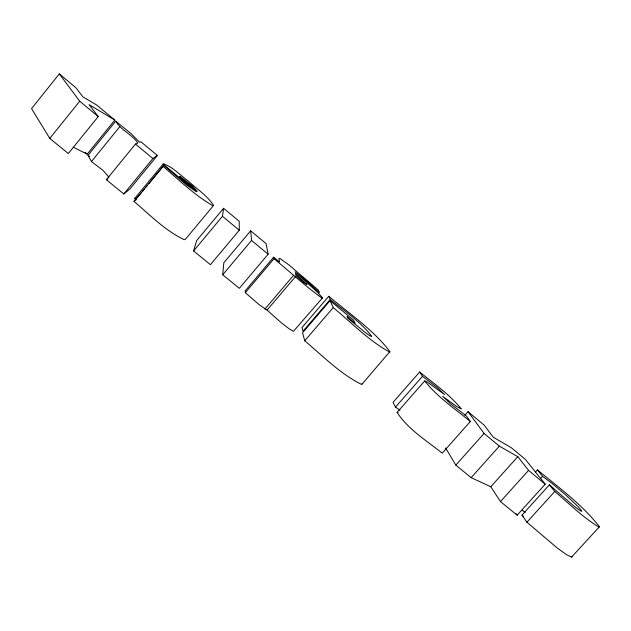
<?xml version="1.0" encoding="UTF-8"?>
<svg xmlns="http://www.w3.org/2000/svg" width="631" height="631" viewBox="0 0 631 631"><rect width="100%" height="100%" fill="white"/><g stroke="black" fill="none" stroke-linecap="round" stroke-linejoin="round"><path stroke-width="0.95" d="M222.727 274.761L223.808 262.811L250.657 230.812L266.093 243.653L268.128 254.198L239.33 288.32L222.727 274.761L251.556 240.45L250.657 230.812M330.234 299.473C344.439 311.107 360.743 321.66 371.738 336.386A20.224 1.696 40.8 0 1 365.428 332.64L348.004 318.379L347.097 316.573L355.158 323.269L353.534 320.154L330.068 300.648L302.541 332.782L304.749 340.795C322.859 356.065 339.991 373.599 361.255 384.279L362.091 384.09L389.926 351.538C373.173 329.713 349.7 313.891 328.767 296.278L301.981 327.568L303.014 331.259L330.234 299.473L328.767 296.278M193.575 250.957L222.475 216.307L223.587 208.277L239.212 221.284L239.267 230.244L210.407 264.697L193.575 250.957L196.675 240.569L223.587 208.277M362.091 384.09L362.297 383.309M114.81 120.079L96.74 105.046L82.882 96.866L75.925 87.733L59.298 73.906L31.55 108.603L49.778 138.418L68.329 153.554L98.239 116.569L89.066 104.62L114.81 120.079L87.173 154.153L73.188 147.141M49.778 138.418L79.719 101.212L59.298 73.906M109.021 177.248L103.137 170.512L91.448 161.575L88.001 155.344L115.718 121.176L131.035 133.591L139.632 142.298L140.894 141.762L157.379 155.471L129.828 189.079L123.818 193.985L106.355 179.725L135.452 144.073L137.866 143.048C131.918 134.269 121.034 130.349 115.718 121.176M91.448 161.575L119.669 126.831M123.818 193.985L152.876 158.531L157.379 155.471M136.154 199.869L134.632 198.631L163.319 163.815C172.878 166.844 180.103 175.205 188.188 180.979C196.659 188.961 207.299 195.515 213.57 205.438L185.419 239.275L184.268 239.709C165.18 230.654 149.973 214.974 134.017 201.407L163.815 165.448L187.06 185.348L196.415 191.8L163.027 164.06M141.462 192.652L134.017 201.407M142.709 191.138L144.57 188.874M145.808 187.36L147.055 185.845M148.916 183.582L163.815 165.448M273.657 257.172L245.246 290.804L245.309 292.697L259.333 304.836L267.063 310.089L281.442 322.891L289.4 329.011L293.415 331.346L322.583 297.816L317.18 291.948L295.032 271.843L306.311 280.716L319.483 292.76L318.363 290.094L289.164 265.091L279.935 258.442L278.997 258.505L279.533 262.054L273.657 257.172L274.012 258.742C289.992 271.851 305.136 285.938 321.897 298.045L322.583 297.816M245.309 292.697L274.012 258.742M264.917 309.087L293.628 275.282M267.063 310.089L295.655 276.441M304.749 340.795L333.239 307.589L330.068 300.648M419.639 371.99L422.51 376.289L437.614 387.923L444.555 394.541L427.581 382.276L424.734 380.919L397.096 412.422C408.091 429.388 426.548 440.683 442.236 453.161L470.363 421.484L466.467 416.074L450.747 403.974L442.702 396.315L456.528 406.403L461.285 408.935C449.682 394.462 433.978 383.632 419.639 371.99L393.058 402.349L395.495 407.105L400.03 410.197M395.495 407.105L422.51 376.289M464.81 415.308L468.021 411.688L484.095 425.065L493.284 437.212L511.441 447.821L525.442 459.471L545.2 484.198L517.144 515.204L500.462 501.582L490.792 486.761L471.16 477.651L455.834 465.134L445.596 447.939M455.834 465.134L484.064 433.45L468.021 411.688M471.16 477.651L499.342 446.133L517.806 456.67L528.565 470.387L545.2 484.198M490.792 486.761L517.806 456.67M500.462 501.582L528.565 470.387M535.435 472.091L537.407 469.906C558.987 487.637 582.145 504.587 599.45 526.704L571.583 557.094L566.622 554.752L556.952 547.763L526.909 522.223L522.026 515.077L549.404 484.837L574.399 506.441L580.283 510.724L581.561 511.307L581.656 510.834L578.146 506.661L566.315 495.469L552.464 483.74L542.613 476.342L537.407 469.906M540.657 478.511L542.613 476.342M526.909 522.223L554.783 491.486L549.404 484.837M571.583 557.094L572.151 556.479M599.45 526.704L599.056 527.122C582.807 517.396 569.249 503.625 554.783 491.486M134.632 198.631L135.026 198.252M106.355 179.725L107.901 178.802M213.57 205.438L212.631 205.611C194.324 194.979 178.959 179.906 162.908 166.237M389.871 352.153C368.898 340.843 351.656 322.82 333.239 307.589M397.096 412.422L398.09 412.445M88.001 155.344L89.57 156.48M522.231 510.242L525.205 512.467M470.363 421.484C454.699 408.667 437.267 396.907 424.734 380.919M84.909 152.3L87.173 154.153M135.452 144.073L152.876 158.531M222.475 216.307L239.267 230.244M251.556 240.45L268.128 254.198M484.064 433.45L499.342 446.133M79.719 101.212L98.239 116.569M522.026 515.077L523.344 516.3M516.063 513.595L517.144 515.204M306.887 284.494L302.896 281.876L296.081 275.755L295.363 273.578L306.887 284.494M180.221 176.577L179.385 176.467L197.266 191.327L192.266 185.877L180.221 176.577"/></g></svg>
